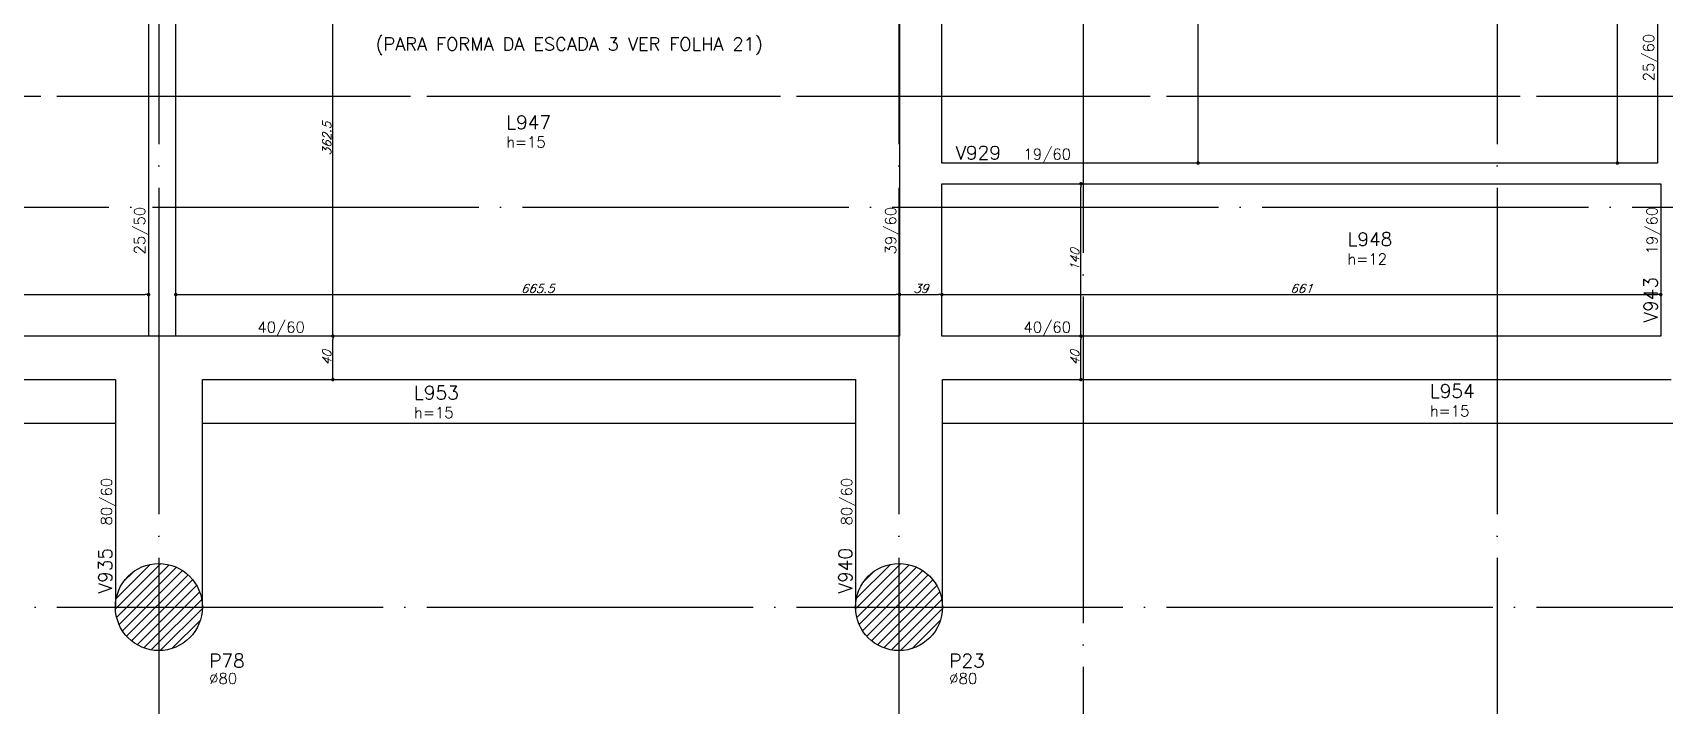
# Model space of a CAD drawing. Extents: x -4245 to 5400, y -2094 to 2406.
# Drawn here: x -2056 to -556, y -575 to 43 of the extents above; entities that cross this region are included whole.
import ezdxf
from ezdxf.enums import TextEntityAlignment as Align

# ---------------------------------------------------------------- set-up
doc = ezdxf.new("R2010")
doc.units = 0
doc.header["$LTSCALE"] = 50
doc.header["$MEASUREMENT"] = 0
doc.linetypes.add('EIXO', pattern=[6.8, 6, -0.4, 0, -0.4])
doc.layers.get('0').update_dxf_attribs({"linetype": 'CONTINUOUS'})
doc.layers.get('DEFPOINTS').update_dxf_attribs({"linetype": 'CONTINUOUS'})
for name, color, linetype in [('F-COTAS', 106, 'CONTINUOUS'), ('F-EIXO', 12, 'EIXO'), ('F-LAJES', 3, 'CONTINUOUS'), ('F-LAJES-DIM', 2, 'CONTINUOUS'), ('F-LAJES-NOME', 4, 'CONTINUOUS'), ('F-PILARES-DIM', 172, 'CONTINUOUS'), ('F-PILARES-HACH', 174, 'CONTINUOUS'), ('F-PILARES-NOME', 170, 'CONTINUOUS'), ('F-PILARES-S', 170, 'CONTINUOUS'), ('F-TEXTO', 6, 'CONTINUOUS'), ('F-VIGAS', 3, 'CONTINUOUS'), ('F-VIGAS-DIM', 2, 'CONTINUOUS'), ('F-VIGAS-NOME', 4, 'CONTINUOUS')]:
    doc.layers.add(name, color=color, linetype=linetype)
doc.styles.add('CP-TEXT-INCL', font='simplex.shx', dxfattribs={"oblique": 20})
doc.styles.add('CP-TEXTO', font='simplex.shx')
doc.styles.add('MCP', font='simplex.shx')
doc.styles.add('ROMANS', font='simplex.shx')
doc.dimstyles.new('CP-COTAS-50', dxfattribs={"dimscale": 0.64, "dimtxt": 12.5, "dimasz": 5, "dimexe": 5, "dimexo": 5, "dimgap": 2.5, "dimtad": 1, "dimdec": 1, "dimdsep": 46, "dimtxsty": 'CP-TEXT-INCL', "dimblk1": 'DOT', "dimblk2": 'DOT', "dimsah": 1, "dimcen": 9, "dimclrd": 256, "dimclre": 256, "dimclrt": 256, "dimadec": 0, "dimazin": 0, "dimtfac": 1, "dimtdec": 1, "dimtmove": 2, "dimatfit": 3, "dimldrblk": 'DOT', "dimfxl": 0, "dimtolj": 1, "dimarcsym": 0})

# ---------------------------------------------------------------- blocks, each defined once
blk = doc.blocks.new('_DOT')
at = {"color": 0, "linetype": 'ByBlock'}
blk.add_line((-0.5, 0), (-1, 0), dxfattribs=at)
at = {"color": 0, "linetype": 'ByBlock', "const_width": 0.5}
blk.add_lwpolyline([(-0.25, 0, 1), (0.25, 0, 1)], format="xyb", close=True, dxfattribs=at)
blk = doc.blocks.new('*D23')
at = {"layer": 'DEFPOINTS', "color": 0, "linetype": 'Continuous', "transparency": 16777216}
for p in [(-1780, -235.5), (-1780, -235.5), (-1780, -275.5)]:
    blk.add_point(p, dxfattribs=at)
at = {"layer": 'F-COTAS', "linetype": 'Continuous', "lineweight": -2, "transparency": 16777216}
blk.add_line((-1780, -272.3), (-1780, -238.7), dxfattribs=at)
at = {"layer": 'F-COTAS', "linetype": 'Continuous', "lineweight": -2, "transparency": 16777216, "xscale": 3.2, "yscale": 3.2, "zscale": 3.2}
for p, rotation in [((-1780, -235.5), 90), ((-1780, -275.5), 270)]:
    blk.add_blockref('_DOT', p, dxfattribs=dict(at, rotation=rotation))
at = {"layer": 'F-COTAS', "linetype": 'Continuous', "transparency": 16777216, "insert": (-1785.6, -255.5), "char_height": 8, "attachment_point": 5, "rotation": 90, "style": 'CP-TEXT-INCL'}
blk.add_mtext('\\A1;40', dxfattribs=at)
blk = doc.blocks.new('*D24')
at = {"layer": 'DEFPOINTS', "color": 0, "linetype": 'Continuous', "transparency": 16777216}
for p in [(-1780, 127), (-1780, 127), (-1780, -235.5)]:
    blk.add_point(p, dxfattribs=at)
at = {"layer": 'F-COTAS', "linetype": 'Continuous', "lineweight": -2, "transparency": 16777216}
blk.add_line((-1780, -232.3), (-1780, 123.8), dxfattribs=at)
at = {"layer": 'F-COTAS', "linetype": 'Continuous', "lineweight": -2, "transparency": 16777216, "xscale": 3.2, "yscale": 3.2, "zscale": 3.2}
for p, rotation in [((-1780, 127), 90), ((-1780, -235.5), 270)]:
    blk.add_blockref('_DOT', p, dxfattribs=dict(at, rotation=rotation))
at = {"layer": 'F-COTAS', "linetype": 'Continuous', "transparency": 16777216, "insert": (-1785.6, -54.2), "char_height": 8, "attachment_point": 5, "rotation": 90, "style": 'CP-TEXT-INCL'}
blk.add_mtext('\\A1;362.5', dxfattribs=at)
blk = doc.blocks.new('*D29')
at = {"layer": 'DEFPOINTS', "color": 0, "linetype": 'Continuous', "transparency": 16777216}
for p in [(-1092.2, -235.5), (-1092.2, -235.5), (-1092.2, -275.5)]:
    blk.add_point(p, dxfattribs=at)
at = {"layer": 'F-COTAS', "linetype": 'Continuous', "lineweight": -2, "transparency": 16777216}
blk.add_line((-1092.2, -272.3), (-1092.2, -238.7), dxfattribs=at)
at = {"layer": 'F-COTAS', "linetype": 'Continuous', "lineweight": -2, "transparency": 16777216, "xscale": 3.2, "yscale": 3.2, "zscale": 3.2}
for p, rotation in [((-1092.2, -235.5), 90), ((-1092.2, -275.5), 270)]:
    blk.add_blockref('_DOT', p, dxfattribs=dict(at, rotation=rotation))
at = {"layer": 'F-COTAS', "linetype": 'Continuous', "transparency": 16777216, "insert": (-1097.8, -255.5), "char_height": 8, "attachment_point": 5, "rotation": 90, "style": 'CP-TEXT-INCL'}
blk.add_mtext('\\A1;40', dxfattribs=at)
blk = doc.blocks.new('*D30')
at = {"layer": 'DEFPOINTS', "color": 0, "linetype": 'Continuous', "transparency": 16777216}
for p in [(-1092.2, -95.5), (-1092.2, -95.5), (-1092.2, -235.5)]:
    blk.add_point(p, dxfattribs=at)
at = {"layer": 'F-COTAS', "linetype": 'Continuous', "lineweight": -2, "transparency": 16777216}
blk.add_line((-1092.2, -232.3), (-1092.2, -98.7), dxfattribs=at)
at = {"layer": 'F-COTAS', "linetype": 'Continuous', "lineweight": -2, "transparency": 16777216, "xscale": 3.2, "yscale": 3.2, "zscale": 3.2}
for p, rotation in [((-1092.2, -95.5), 90), ((-1092.2, -235.5), 270)]:
    blk.add_blockref('_DOT', p, dxfattribs=dict(at, rotation=rotation))
at = {"layer": 'F-COTAS', "linetype": 'Continuous', "transparency": 16777216, "insert": (-1097.8, -165.5), "char_height": 8, "attachment_point": 5, "rotation": 90, "style": 'CP-TEXT-INCL'}
blk.add_mtext('\\A1;140', dxfattribs=at)
blk = doc.blocks.new('*D31')
at = {"layer": 'DEFPOINTS', "color": 0, "linetype": 'Continuous', "transparency": 16777216}
for p in [(-984.5, 474.5), (-984.5, 474.5), (-984.5, -76.5)]:
    blk.add_point(p, dxfattribs=at)
at = {"layer": 'F-COTAS', "linetype": 'Continuous', "lineweight": -2, "transparency": 16777216}
blk.add_line((-984.5, -73.3), (-984.5, 471.3), dxfattribs=at)
at = {"layer": 'F-COTAS', "linetype": 'Continuous', "lineweight": -2, "transparency": 16777216, "xscale": 3.2, "yscale": 3.2, "zscale": 3.2}
for p, rotation in [((-984.5, 474.5), 90), ((-984.5, -76.5), 270)]:
    blk.add_blockref('_DOT', p, dxfattribs=dict(at, rotation=rotation))
at = {"layer": 'F-COTAS', "linetype": 'Continuous', "transparency": 16777216, "insert": (-990.1, 199), "char_height": 8, "attachment_point": 5, "rotation": 90, "style": 'CP-TEXT-INCL'}
blk.add_mtext('\\A1;551', dxfattribs=at)
blk = doc.blocks.new('*D126')
at = {"layer": 'DEFPOINTS', "color": 0, "linetype": 'Continuous', "transparency": 16777216}
for p in [(-2580, -197.4), (-1949.5, -197.4), (-1949.5, -197.4)]:
    blk.add_point(p, dxfattribs=at)
at = {"layer": 'F-COTAS', "linetype": 'Continuous', "lineweight": -2, "transparency": 16777216}
blk.add_line((-2576.8, -197.4), (-1952.7, -197.4), dxfattribs=at)
at = {"layer": 'F-COTAS', "linetype": 'Continuous', "lineweight": -2, "transparency": 16777216, "xscale": 3.2, "yscale": 3.2, "zscale": 3.2, "rotation": 180}
blk.add_blockref('_DOT', (-2580, -197.4), dxfattribs=at)
at = {"layer": 'F-COTAS', "linetype": 'Continuous', "lineweight": -2, "transparency": 16777216, "xscale": 3.2, "yscale": 3.2, "zscale": 3.2}
blk.add_blockref('_DOT', (-1949.5, -197.4), dxfattribs=at)
at = {"layer": 'F-COTAS', "linetype": 'Continuous', "transparency": 16777216, "insert": (-2264.8, -191.8), "char_height": 8, "attachment_point": 5, "style": 'CP-TEXT-INCL'}
blk.add_mtext('\\A1;630.5', dxfattribs=at)
blk = doc.blocks.new('*D127')
at = {"layer": 'DEFPOINTS', "color": 0, "linetype": 'Continuous', "transparency": 16777216}
for p in [(-1924.5, -197.4), (-1259, -197.4), (-1259, -197.4)]:
    blk.add_point(p, dxfattribs=at)
at = {"layer": 'F-COTAS', "linetype": 'Continuous', "lineweight": -2, "transparency": 16777216}
blk.add_line((-1921.3, -197.4), (-1262.2, -197.4), dxfattribs=at)
at = {"layer": 'F-COTAS', "linetype": 'Continuous', "lineweight": -2, "transparency": 16777216, "xscale": 3.2, "yscale": 3.2, "zscale": 3.2, "rotation": 180}
blk.add_blockref('_DOT', (-1924.5, -197.4), dxfattribs=at)
at = {"layer": 'F-COTAS', "linetype": 'Continuous', "lineweight": -2, "transparency": 16777216, "xscale": 3.2, "yscale": 3.2, "zscale": 3.2}
blk.add_blockref('_DOT', (-1259, -197.4), dxfattribs=at)
at = {"layer": 'F-COTAS', "linetype": 'Continuous', "transparency": 16777216, "insert": (-1591.8, -191.8), "char_height": 8, "attachment_point": 5, "style": 'CP-TEXT-INCL'}
blk.add_mtext('\\A1;665.5', dxfattribs=at)
blk = doc.blocks.new('*D128')
at = {"layer": 'DEFPOINTS', "color": 0, "linetype": 'Continuous', "transparency": 16777216}
for p in [(-1259, -197.4), (-1220, -197.4), (-1220, -197.4)]:
    blk.add_point(p, dxfattribs=at)
at = {"layer": 'F-COTAS', "linetype": 'Continuous', "lineweight": -2, "transparency": 16777216}
blk.add_line((-1255.8, -197.4), (-1223.2, -197.4), dxfattribs=at)
at = {"layer": 'F-COTAS', "linetype": 'Continuous', "lineweight": -2, "transparency": 16777216, "xscale": 3.2, "yscale": 3.2, "zscale": 3.2, "rotation": 180}
blk.add_blockref('_DOT', (-1259, -197.4), dxfattribs=at)
at = {"layer": 'F-COTAS', "linetype": 'Continuous', "lineweight": -2, "transparency": 16777216, "xscale": 3.2, "yscale": 3.2, "zscale": 3.2}
blk.add_blockref('_DOT', (-1220, -197.4), dxfattribs=at)
at = {"layer": 'F-COTAS', "linetype": 'Continuous', "transparency": 16777216, "insert": (-1239.5, -191.8), "char_height": 8, "attachment_point": 5, "style": 'CP-TEXT-INCL'}
blk.add_mtext('\\A1;39', dxfattribs=at)
blk = doc.blocks.new('*D129')
at = {"layer": 'DEFPOINTS', "color": 0, "linetype": 'Continuous', "transparency": 16777216}
for p in [(-1220, -197.4), (-559, -197.4), (-559, -197.4)]:
    blk.add_point(p, dxfattribs=at)
at = {"layer": 'F-COTAS', "linetype": 'Continuous', "lineweight": -2, "transparency": 16777216}
blk.add_line((-1216.8, -197.4), (-562.2, -197.4), dxfattribs=at)
at = {"layer": 'F-COTAS', "linetype": 'Continuous', "lineweight": -2, "transparency": 16777216, "xscale": 3.2, "yscale": 3.2, "zscale": 3.2, "rotation": 180}
blk.add_blockref('_DOT', (-1220, -197.4), dxfattribs=at)
at = {"layer": 'F-COTAS', "linetype": 'Continuous', "lineweight": -2, "transparency": 16777216, "xscale": 3.2, "yscale": 3.2, "zscale": 3.2}
blk.add_blockref('_DOT', (-559, -197.4), dxfattribs=at)
at = {"layer": 'F-COTAS', "linetype": 'Continuous', "transparency": 16777216, "insert": (-889.5, -191.8), "char_height": 8, "attachment_point": 5, "style": 'CP-TEXT-INCL'}
blk.add_mtext('\\A1;661', dxfattribs=at)
blk = doc.blocks.new('*U157')
at = {"layer": 'F-EIXO'}
blk.add_line((0, 0), (7285, 0), dxfattribs=at)
at = {"layer": 'F-TEXTO', "style": 'ROMANS'}
blk.add_attdef('EIXO', text='', height=17.5, dxfattribs=at).set_placement((-28.2072, 0), align=Align.MIDDLE_CENTER)
blk = doc.blocks.new('*U158')
at = {"layer": 'F-EIXO'}
blk.add_line((0, 0), (7197, 0), dxfattribs=at)
at = {"layer": 'F-TEXTO', "style": 'ROMANS'}
blk.add_attdef('EIXO', text='', height=17.5, dxfattribs=at).set_placement((-28.2072, 0), align=Align.MIDDLE_CENTER)
blk = doc.blocks.new('*U162')
at = {"layer": 'F-EIXO'}
blk.add_line((0, 0), (0, -2755), dxfattribs=at)
at = {"layer": 'F-TEXTO', "style": 'ROMANS'}
blk.add_attdef('EIXO', text='', height=17.5, rotation=360, dxfattribs=at).set_placement((0, 28.2072), align=Align.MIDDLE_CENTER)
blk = doc.blocks.new('*U164')
at = {"layer": 'F-EIXO'}
blk.add_line((0, 0), (0, -2755), dxfattribs=at)
at = {"layer": 'F-TEXTO', "style": 'ROMANS'}
blk.add_attdef('EIXO', text='', height=17.5, rotation=360, dxfattribs=at).set_placement((0, 28.2072), align=Align.MIDDLE_CENTER)
blk = doc.blocks.new('*U165')
at = {"layer": 'F-EIXO'}
blk.add_line((0, 0), (7285, 0), dxfattribs=at)
at = {"layer": 'F-TEXTO', "style": 'ROMANS'}
blk.add_attdef('EIXO', text='', height=17.5, dxfattribs=at).set_placement((-28.2072, 0), align=Align.MIDDLE_CENTER)
blk = doc.blocks.new('*U168')
at = {"layer": 'F-EIXO'}
blk.add_line((0, 0), (7285, 0), dxfattribs=at)
at = {"layer": 'F-TEXTO', "style": 'ROMANS'}
blk.add_attdef('EIXO', text='', height=17.5, dxfattribs=at).set_placement((-28.2072, 0), align=Align.MIDDLE_CENTER)
blk = doc.blocks.new('*U171')
at = {"layer": 'F-EIXO'}
blk.add_line((0, 0), (0, -2655), dxfattribs=at)
at = {"layer": 'F-TEXTO', "style": 'ROMANS'}
blk.add_attdef('EIXO', text='', height=17.5, rotation=360, dxfattribs=at).set_placement((0, 28.2), align=Align.MIDDLE_CENTER)
blk = doc.blocks.new('*U183')
at = {"layer": 'F-EIXO'}
blk.add_line((0, 0), (0, -2755), dxfattribs=at)
at = {"layer": 'F-TEXTO', "style": 'ROMANS'}
blk.add_attdef('EIXO', text='', height=17.5, rotation=360, dxfattribs=at).set_placement((0, 28.2072), align=Align.MIDDLE_CENTER)
blk = doc.blocks.new('*D190')
at = {"layer": 'DEFPOINTS', "color": 0, "linetype": 'Continuous', "transparency": 16777216}
for p in [(-3380, -315.5), (3259.5, -315.5), (3259.5, -742.8)]:
    blk.add_point(p, dxfattribs=at)
at = {"layer": 'F-COTAS', "linetype": 'Continuous', "lineweight": -2, "transparency": 16777216}
for p, q in [((-3380, -318.7), (-3380, -746)), ((3259.5, -318.7), (3259.5, -746)), ((-3376.8, -742.8), (3256.3, -742.8))]:
    blk.add_line(p, q, dxfattribs=at)
at = {"layer": 'F-COTAS', "linetype": 'Continuous', "lineweight": -2, "transparency": 16777216, "xscale": 3.2, "yscale": 3.2, "zscale": 3.2, "rotation": 180}
blk.add_blockref('_DOT', (-3380, -742.8), dxfattribs=at)
at = {"layer": 'F-COTAS', "linetype": 'Continuous', "lineweight": -2, "transparency": 16777216, "xscale": 3.2, "yscale": 3.2, "zscale": 3.2}
blk.add_blockref('_DOT', (3259.5, -742.8), dxfattribs=at)
at = {"layer": 'F-COTAS', "linetype": 'Continuous', "transparency": 16777216, "insert": (-60.2, -737.2), "char_height": 8, "attachment_point": 5, "style": 'CP-TEXT-INCL'}
blk.add_mtext('\\A1;6639.5', dxfattribs=at)
blk = doc.blocks.new('*D265')
at = {"layer": 'DEFPOINTS', "color": 0, "linetype": 'Continuous', "transparency": 16777216}
for p in [(-598.9, 199.5), (-562, 199.5), (-578.7, -76.5)]:
    blk.add_point(p, dxfattribs=at)
at = {"layer": 'F-COTAS', "linetype": 'Continuous', "lineweight": -2, "transparency": 16777216}
for p, q in [((-565.2, 199.5), (-602.1, 199.5)), ((-598.9, -73.3), (-598.9, 196.3)), ((-581.9, -76.5), (-602.1, -76.5))]:
    blk.add_line(p, q, dxfattribs=at)
at = {"layer": 'F-COTAS', "linetype": 'Continuous', "lineweight": -2, "transparency": 16777216, "xscale": 3.2, "yscale": 3.2, "zscale": 3.2}
for p, rotation in [((-598.9, 199.5), 90), ((-598.9, -76.5), 270)]:
    blk.add_blockref('_DOT', p, dxfattribs=dict(at, rotation=rotation))
at = {"layer": 'F-COTAS', "linetype": 'Continuous', "transparency": 16777216, "insert": (-604.5, 61.5), "char_height": 8, "attachment_point": 5, "rotation": 90, "style": 'CP-TEXT-INCL'}
blk.add_mtext('\\A1;276', dxfattribs=at)

msp = doc.modelspace()

# ---------------------------------------------------------------- hatches: boundary and pattern name
at = {"layer": 'F-PILARES-HACH', "linetype": 'Continuous'}
h = msp.add_hatch(dxfattribs=at)
h.set_pattern_fill('ANSI31', color=256, scale=50)
edge = h.paths.add_edge_path()
edge.add_arc((-1940, -484.5), 40, 0, 360)
h = msp.add_hatch(dxfattribs=at)
h.set_pattern_fill('ANSI31', color=256, scale=50)
edge = h.paths.add_edge_path()
edge.add_arc((-1259.5, -484.5), 40, 0, 360)

# ---------------------------------------------------------------- linework, layer by layer
at = {"layer": 'F-EIXO'}
msp.add_line((-3709.089, -15), (3550.572, -15), dxfattribs=at)
at = {"layer": 'F-LAJES', "linetype": 'Continuous'}
for p, q in [((-2580, -315.5), (-1980, -315.5)), ((-1900, -315.5), (-1299.5, -315.5)), ((-1219.5, -315.5), (-249.5, -315.5))]:
    msp.add_line(p, q, dxfattribs=at)
at = {"layer": 'F-PILARES-S', "linetype": 'Continuous'}
for centre in [(-1940, -484.5), (-1259.5, -484.5)]:
    msp.add_circle(centre, 40, dxfattribs=at)
at = {"layer": 'F-VIGAS'}
for points in [[(-562, 224.5), (-562, -76.5)], [(-1949.5, 127), (-1949.5, -235.5)], [(-1924.5, -235.5), (-1924.5, 127)], [(-1259, 127), (-1259, -86)], [(-1220, -76.5), (-1220, 127)], [(-1259, -86), (-1259, -235.5)], [(-562, -76.5), (-1220, -76.5)], [(-1220, -95.5), (-559, -95.5)], [(-1220, -235.5), (-1220, -95.5)], [(-559, -95.5), (-559, -235.5)], [(-1949.5, -235.5), (-2580, -235.5)], [(-1924.5, -235.5), (-1949.5, -235.5)], [(-1259, -235.5), (-1924.5, -235.5)], [(-559, -235.5), (-1220, -235.5)], [(-2580, -275.5), (-1980, -275.5)], [(-1980, -275.5), (-1980, -484.5)], [(-1900, -275.5), (-1299.5, -275.5)], [(-1900, -484.5), (-1900, -275.5)], [(-1299.5, -275.5), (-1299.5, -484.5)], [(-1219.5, -275.5), (-549.5, -275.5)], [(-1219.5, -484.5), (-1219.5, -275.5)]]:
    msp.add_lwpolyline(points, dxfattribs=at)

# ---------------------------------------------------------------- block references
at = {"layer": 'F-EIXO', "linetype": 'Continuous'}
for name, p in [('*U164', (-1940, 1941.357)), ('*U183', (-1259.5, 1941.357)), ('*U162', (-709.5, 1941.357)), ('*U171', (-1090, 1841.357)), ('*U165', (-3734.274, -15)), ('*U168', (-3734.274, -15)), ('*U158', (-3646.32, -117)), ('*U157', (-3734.274, -484.5))]:
    msp.add_blockref(name, p, dxfattribs=at)

# ---------------------------------------------------------------- texts
at = {"layer": 'F-LAJES-DIM', "linetype": 'Continuous', "style": 'MCP'}
for s, p in [('h=15', (-1620.696, -62.281)), ('h=12', (-847.127, -169.723)), ('h=15', (-771.376, -309.288)), ('h=15', (-1705.45, -310.817))]:
    msp.add_text(s, height=10, dxfattribs=at).set_placement(p)
at = {"layer": 'F-LAJES-NOME', "linetype": 'Continuous', "style": 'MCP'}
for s, p in [('L947', (-1620.696, -45.281)), ('L948', (-847.127, -152.723)), ('L953', (-1705.45, -293.817)), ('L954', (-771.376, -292.288))]:
    msp.add_text(s, height=12.5, dxfattribs=at).set_placement(p)
at = {"layer": 'F-PILARES-DIM', "linetype": 'Continuous', "style": 'MCP'}
for p in [(-1893.75, -555.125), (-1213.25, -555.125)]:
    msp.add_text('%%c80', height=10, dxfattribs=at).set_placement(p)
at = {"layer": 'F-PILARES-NOME', "linetype": 'Continuous', "style": 'MCP'}
for s, p in [('P78', (-1893.75, -540.125)), ('P23', (-1213.25, -540.125))]:
    msp.add_text(s, height=12.5, dxfattribs=at).set_placement(p)
at = {"layer": 'F-TEXTO', "color": 3, "insert": (-1875.36, 38.778), "char_height": 12, "width": 687.52044, "attachment_point": 1, "style": 'CP-TEXTO'}
msp.add_mtext('\\pi134.61736;(PARA FORMA DA ESCADA 3 VER FOLHA 21)', dxfattribs=at)
at = {"layer": 'F-VIGAS-DIM', "linetype": 'Continuous', "style": 'MCP'}
for s, p in [('25/60', (-565.125, -1.5)), ('25/50', (-1952.625, -160.5)), ('39/60', (-1262.125, -160.5)), ('19/60', (-562.125, -160.5)), ('80/60', (-1983.125, -409.5)), ('80/60', (-1302.625, -409.5))]:
    msp.add_text(s, height=10, rotation=90, dxfattribs=at).set_placement(p)
for s, p in [('19/60', (-1145, -73.375)), ('40/60', (-1849.5, -232.375)), ('40/60', (-1145, -232.375))]:
    msp.add_text(s, height=10, dxfattribs=at).set_placement(p)
at = {"layer": 'F-VIGAS-NOME', "linetype": 'Continuous', "style": 'MCP'}
msp.add_text('V929', height=12.5, dxfattribs=at).set_placement((-1207.5, -73.375))
for s, p in [('V943', (-562.125, -223)), ('V935', (-1983.125, -472)), ('V940', (-1302.625, -472))]:
    msp.add_text(s, height=12.5, rotation=90, dxfattribs=at).set_placement(p)

# ---------------------------------------------------------------- dimensions: what is measured, and where the dimension line sits
at = {"layer": 'F-COTAS', "linetype": 'Continuous'}
for base, p1, p2, angle, picture, middle in [((-984.534, 474.5), (-984.534, -76.5), (-984.534, 474.5), 270, '*D31', (-990.134, 199)), ((-598.92, 199.5), (-578.678, -76.5), (-562, 199.5), 90, '*D265', (-604.52, 61.5)), ((-1780.028, 127), (-1780.028, -235.5), (-1780.028, 127), 270, '*D24', (-1785.628, -54.25)), ((-1092.21, -95.5), (-1092.21, -235.5), (-1092.21, -95.5), 270, '*D30', (-1097.81, -165.5)), ((-1949.5, -197.384), (-2580, -197.384), (-1949.5, -197.384), 180, '*D126', (-2264.75, -191.784)), ((-1259, -197.384), (-1924.5, -197.384), (-1259, -197.384), 180, '*D127', (-1591.75, -191.784)), ((-1220, -197.384), (-1259, -197.384), (-1220, -197.384), 180, '*D128', (-1239.5, -191.784)), ((-559, -197.384), (-1220, -197.384), (-559, -197.384), 180, '*D129', (-889.5, -191.784)), ((-1780.028, -235.5), (-1780.028, -275.5), (-1780.028, -235.5), 270, '*D23', (-1785.628, -255.5)), ((-1092.21, -235.5), (-1092.21, -275.5), (-1092.21, -235.5), 270, '*D29', (-1097.81, -255.5))]:
    dim = msp.add_linear_dim(base=base, p1=p1, p2=p2, angle=angle, dimstyle='CP-COTAS-50', dxfattribs=at)
    dim.commit()
    dim.dimension.update_dxf_attribs({"geometry": picture, "text_midpoint": middle})
dim = msp.add_linear_dim(base=(3259.5, -742.788), p1=(-3380, -315.5), p2=(3259.5, -315.5), dimstyle='CP-COTAS-50', dxfattribs=at)
dim.commit()
dim.dimension.update_dxf_attribs({"geometry": '*D190', "text_midpoint": (-60.25, -737.188)})

doc.saveas('drawing.dxf')
